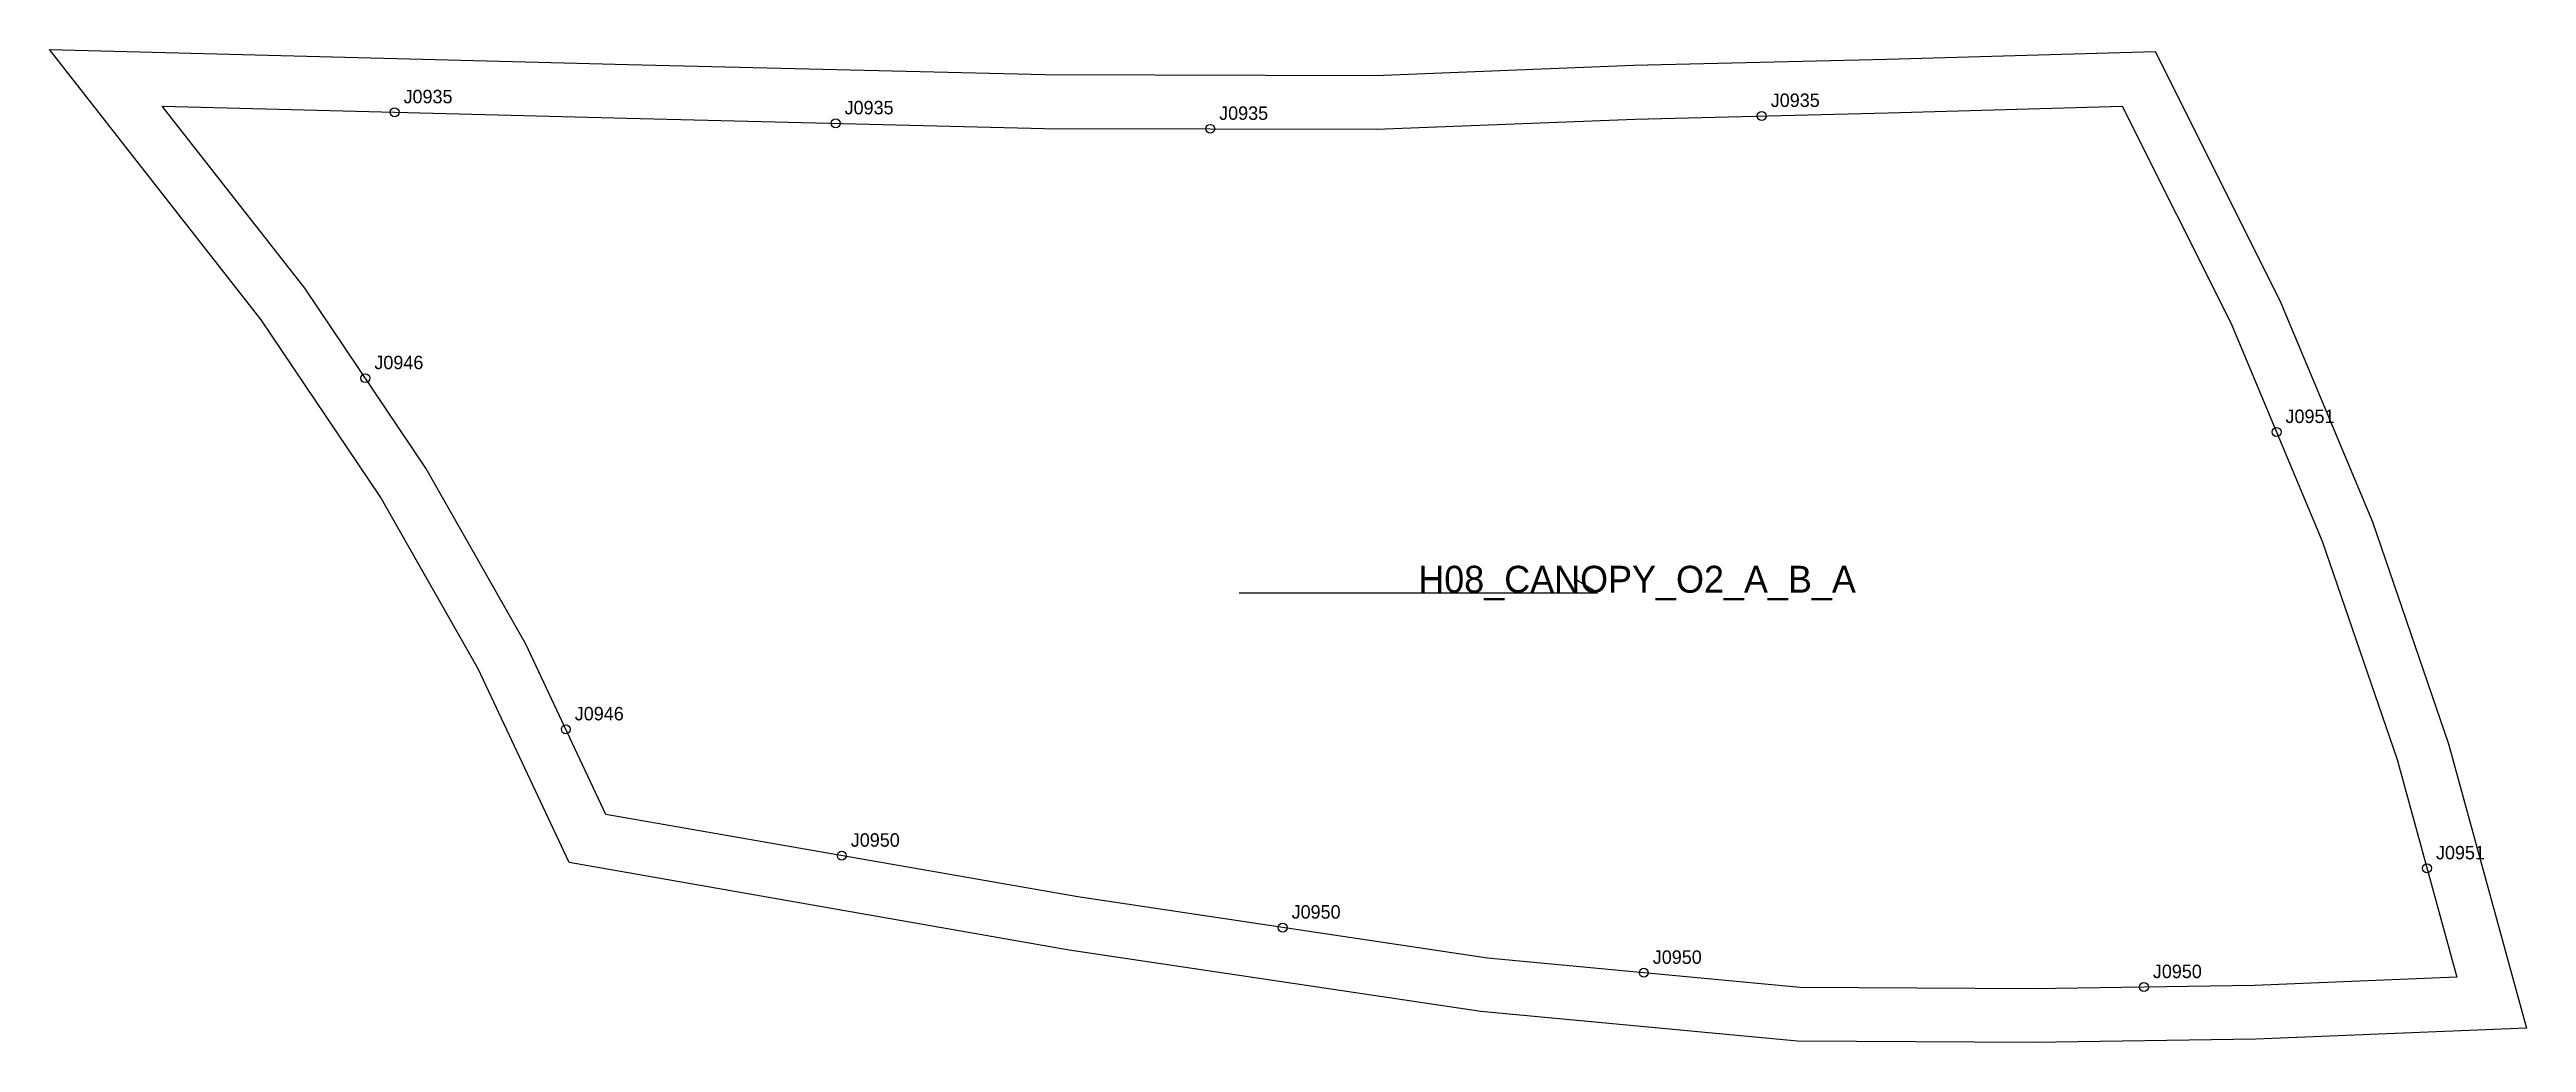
# Model space of a CAD drawing. Header units: millimetres. Extents: x -25 to 528, y -209 to 13.
import ezdxf

# ---------------------------------------------------------------- set-up
doc = ezdxf.new("R2010")
doc.units = ezdxf.units.MM
for name, color, linetype in [('CUT', 1, 'Continuous'), ('GRAIN', 3, 'Continuous'), ('LABEL', 7, 'Continuous'), ('NOTCH', 2, 'Continuous'), ('SEW', 5, 'Continuous')]:
    doc.layers.add(name, color=color, linetype=linetype)

msp = doc.modelspace()

# ---------------------------------------------------------------- linework, layer by layer
at = {"layer": 'CUT'}
msp.add_lwpolyline([(-25.16, 12.65), (104, 9.32), (197.03, 7.05), (270.69, 6.88), (328.38, 9.13), (384.93, 10.54), (444.78, 12.21), (472.59, -43.34), (493.32, -92.77), (510.29, -142.26), (527.67, -205.74), (467.29, -208.21), (417.66, -208.94), (364.97, -208.64), (294.33, -202.05), (202.42, -188.31), (90.79, -168.8), (70.48, -125.59), (48.64, -87.09), (22.11, -47.67), (-25.16, 12.65)], close=True, dxfattribs=at)
at = {"layer": 'GRAIN'}
for p, q in [((240.33, -108.56), (320.33, -108.56)), ((320.33, -108.56), (315.33, -105.56))]:
    msp.add_line(p, q, dxfattribs=at)
at = {"layer": 'NOTCH'}
for centre in [(51.85, -1.34), (150.29, -3.81), (233.89, -5.04), (357, -2.16), (45.34, -60.69), (471.89, -72.7), (90.07, -139.06), (151.67, -167.26), (505.47, -170.08), (250.06, -183.3), (330.67, -193.39), (442.28, -196.58)]:
    msp.add_circle(centre, 1, dxfattribs=at)
at = {"layer": 'SEW'}
msp.add_lwpolyline([(0, 0), (103.7, -2.67), (196.87, -4.95), (270.91, -5.12), (328.76, -2.87), (385.24, -1.46), (437.47, 0), (461.68, -48.36), (482.09, -97.04), (498.82, -145.79), (512.11, -194.36), (466.95, -196.22), (417.61, -196.94), (365.56, -196.65), (295.77, -190.13), (204.34, -176.47), (99, -158.06), (81.14, -120.07), (58.85, -80.77), (31.82, -40.61)], close=True, dxfattribs=at)

# ---------------------------------------------------------------- texts
at = {"layer": 'LABEL'}
for s, height, p in [('J0935', 3, (53.85, 0.66)), ('J0935', 3, (152.29, -1.81)), ('J0935', 3, (235.89, -3.04)), ('J0935', 3, (359, -0.16)), ('J0946', 3, (47.34, -58.69)), ('J0951', 3, (473.89, -70.7)), ('H08_CANOPY_O2_A_B_A', 6, (280.33, -108.56)), ('J0946', 3, (92.07, -137.06)), ('J0950', 3, (153.67, -165.26)), ('J0951', 3, (507.47, -168.08)), ('J0950', 3, (252.06, -181.3)), ('J0950', 3, (332.67, -191.39)), ('J0950', 3, (444.28, -194.58))]:
    msp.add_text(s, height=height, dxfattribs=at).set_placement(p)

doc.saveas('drawing.dxf')
